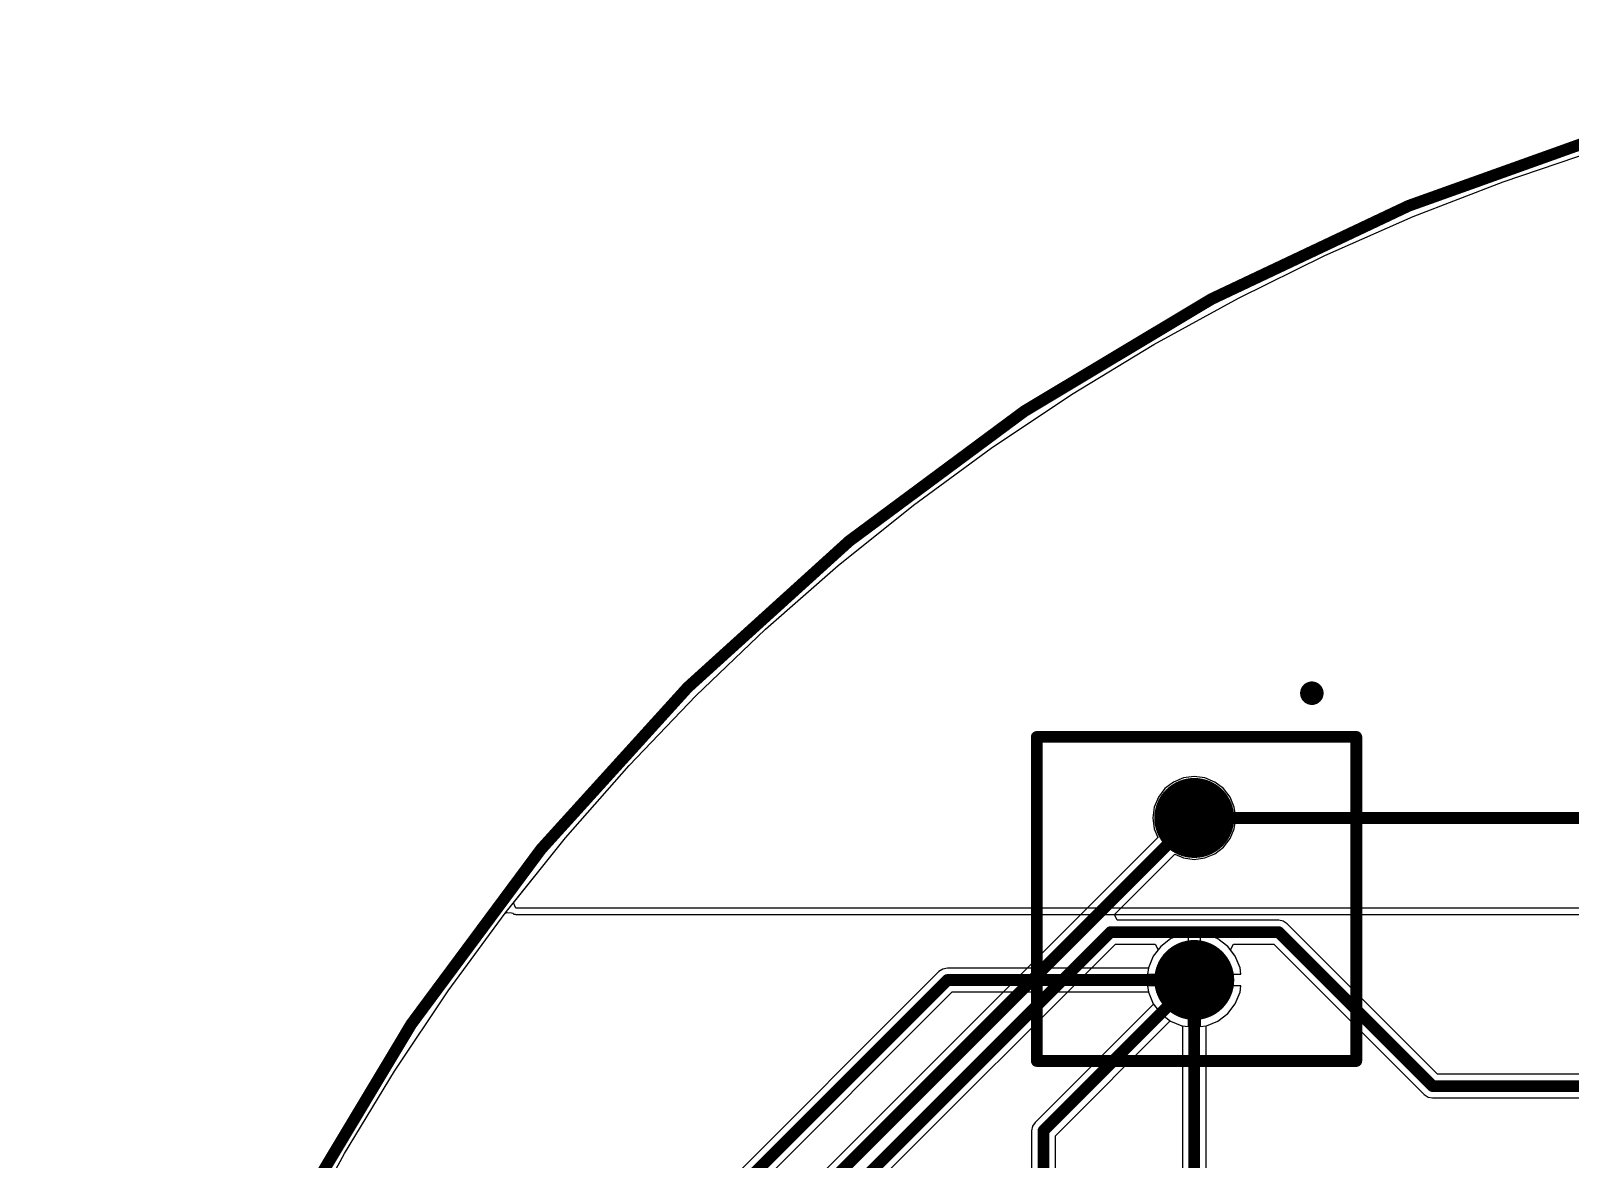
# Model space of a CAD drawing. Header units: millimetres. Extents: x 60.3 to 156.5, y 68.2 to 164.5.
# Drawn here: x 60.27 to 93.52, y 140.08 to 164.45 of the extents above; entities that cross this region are included whole.
import ezdxf

# ---------------------------------------------------------------- set-up
doc = ezdxf.new("R2010")
doc.units = ezdxf.units.MM
for name, color, linetype in [('BottomLayer', 5, 'Continuous'), ('BottomSolder', 6, 'Continuous'), ('KeepOutLayer', 6, 'Continuous'), ('MultiLayer', 9, 'Continuous'), ('PadHoleLayer', 156, 'Continuous'), ('TopLayer', 1, 'Continuous'), ('TopOverlay', 2, 'Continuous'), ('TopSolder', 216, 'Continuous')]:
    doc.layers.add(name, color=color, linetype=linetype)

# ---------------------------------------------------------------- blocks, each defined once
blk = doc.blocks.new('350_2_27')
at = {"layer": 'BottomLayer', "const_width": 0.762}
for points in [[(-2.131, 0, 1), (-1.369, 0, 1)], [(1.369, 0, 1), (2.131, 0, 1)]]:
    blk.add_lwpolyline(points, format="xyb", close=True, dxfattribs=at)
at = {"layer": 'BottomSolder', "const_width": 0.864}
for points in [[(-2.182, 0, 1), (-1.318, 0, 1)], [(1.318, 0, 1), (2.182, 0, 1)]]:
    blk.add_lwpolyline(points, format="xyb", close=True, dxfattribs=at)
at = {"layer": 'MultiLayer', "const_width": 0.762}
for points in [[(-2.131, 0, 1), (-1.369, 0, 1)], [(1.369, 0, 1), (2.131, 0, 1)]]:
    blk.add_lwpolyline(points, format="xyb", close=True, dxfattribs=at)
at = {"layer": 'PadHoleLayer', "const_width": 0.5}
for points in [[(-2, 0, 1), (-1.5, 0, 1)], [(1.5, 0, 1), (2, 0, 1)]]:
    blk.add_lwpolyline(points, format="xyb", close=True, dxfattribs=at)
at = {"layer": 'TopLayer', "const_width": 0.762}
for points in [[(-2.131, 0, 1), (-1.369, 0, 1)], [(1.369, 0, 1), (2.131, 0, 1)]]:
    blk.add_lwpolyline(points, format="xyb", close=True, dxfattribs=at)
at = {"layer": 'TopOverlay', "const_width": 0.254}
for points in [[(3.5, 3.5), (-3.5, 3.5)], [(-3.5, -3.4), (-3.5, 3.5)], [(3.5, -3.4), (3.5, 3.5)], [(3.5, -3.4), (-3.5, -3.4)]]:
    blk.add_lwpolyline(points, dxfattribs=at)
at = {"layer": 'TopOverlay'}
for points, const_width in [([(-3.564, 3.5, 1), (-3.437, 3.5, 1)], 0.127), ([(-3.564, 3.5, 1), (-3.437, 3.5, 1)], 0.127), ([(3.436, 3.5, 1), (3.563, 3.5, 1)], 0.127), ([(3.436, 3.5, 1), (3.563, 3.5, 1)], 0.127), ([(-4.318, 2.54, 1), (-4.572, 2.54, 1)], 0.254), ([(-4.636, 2.54, 1), (-4.508, 2.54, 1)], 0.127), ([(-4.381, 2.54, 1), (-4.255, 2.54, 1)], 0.127), ([(-3.564, -3.4, 1), (-3.437, -3.4, 1)], 0.127), ([(-3.564, -3.4, 1), (-3.437, -3.4, 1)], 0.127), ([(3.436, -3.4, 1), (3.563, -3.4, 1)], 0.127), ([(3.436, -3.4, 1), (3.563, -3.4, 1)], 0.127)]:
    blk.add_lwpolyline(points, format="xyb", close=True, dxfattribs=dict(at, const_width=const_width))
at = {"layer": 'TopSolder', "const_width": 0.864}
for points in [[(-2.182, 0, 1), (-1.318, 0, 1)], [(1.318, 0, 1), (2.182, 0, 1)]]:
    blk.add_lwpolyline(points, format="xyb", close=True, dxfattribs=at)

msp = doc.modelspace()

# ---------------------------------------------------------------- linework, layer by layer
at = {"layer": 'BottomLayer'}
for p, q in [((92.07, 161.194), (94.042, 161.864)), ((90.128, 160.439), (92.07, 161.194)), ((88.221, 159.6), (90.128, 160.439)), ((86.353, 158.679), (88.221, 159.6)), ((84.527, 157.677), (86.353, 158.679)), ((82.746, 156.596), (84.527, 157.677)), ((81.014, 155.439), (82.746, 156.596)), ((79.334, 154.207), (81.014, 155.439)), ((77.709, 152.903), (79.334, 154.207)), ((76.143, 151.53), (77.709, 152.903)), ((74.638, 150.089), (76.143, 151.53)), ((73.197, 148.584), (74.638, 150.089)), ((71.824, 147.018), (73.197, 148.584)), ((70.698, 145.615), (71.824, 147.018)), ((69.288, 143.713), (70.52, 145.393)), ((70.52, 145.393), (70.522, 145.396)), ((70.522, 145.396), (70.564, 145.406)), ((70.564, 145.406), (70.657, 145.404)), ((70.657, 145.404), (70.685, 145.393)), ((70.685, 145.393), (70.708, 145.372)), ((70.752, 145.5), (70.698, 145.615)), ((70.708, 145.372), (70.731, 145.374)), ((70.731, 145.374), (70.752, 145.365)), ((105.706, 145.5), (70.752, 145.5)), ((70.752, 145.365), (105.519, 145.365)), ((85.273, 144.958), (85.135, 144.94)), ((85.273, 143.95), (85.273, 144.958)), ((85.665, 144.94), (85.527, 144.958)), ((85.527, 144.958), (85.527, 144.077)), ((84.675, 144.675), (84.513, 144.462)), ((84.888, 144.838), (84.675, 144.675)), ((85.135, 144.94), (84.888, 144.838)), ((85.912, 144.838), (85.665, 144.94)), ((86.125, 144.675), (85.912, 144.838)), ((86.287, 144.462), (86.125, 144.675)), ((84.513, 144.462), (84.41, 144.215)), ((86.39, 144.215), (86.287, 144.462)), ((79.887, 144.132), (70.378, 134.623)), ((79.971, 144.187), (79.887, 144.132)), ((80.069, 144.207), (79.971, 144.187)), ((84.409, 144.207), (80.069, 144.207)), ((80.069, 144.207), (80.069, 144.207)), ((84.41, 144.215), (84.409, 144.207)), ((85.527, 144.077), (86.408, 144.077)), ((86.408, 144.077), (86.39, 144.215)), ((68.131, 141.981), (69.288, 143.713)), ((70.817, 134.335), (80.175, 143.693)), ((80.175, 143.693), (84.409, 143.693)), ((84.409, 143.693), (84.41, 143.685)), ((84.41, 143.685), (84.513, 143.438)), ((85.273, 142.942), (85.273, 143.95)), ((86.408, 143.823), (85.527, 143.823)), ((85.527, 143.823), (85.527, 142.942)), ((86.287, 143.438), (86.39, 143.685)), ((86.39, 143.685), (86.408, 143.823)), ((84.513, 143.438), (84.675, 143.225)), ((86.125, 143.225), (86.287, 143.438)), ((84.675, 143.225), (84.888, 143.063)), ((84.888, 143.063), (85.135, 142.96)), ((85.665, 142.96), (85.912, 143.063)), ((85.912, 143.063), (86.125, 143.225)), ((85.135, 142.96), (85.273, 142.942)), ((85.527, 142.942), (85.665, 142.96)), ((67.05, 140.2), (68.131, 141.981)), ((66.048, 138.374), (67.05, 140.2))]:
    msp.add_line(p, q, dxfattribs=at)
at = {"layer": 'BottomLayer', "const_width": 0.254}
for points in [[(85.4, 147.45), (101.743, 147.45)], [(70.56, 134.441), (80.069, 143.95)], [(80.069, 143.95), (85.4, 143.95)]]:
    msp.add_lwpolyline(points, dxfattribs=at)
at = {"layer": 'BottomLayer', "const_width": 0.127}
for points in [[(85.336, 147.45, 1), (85.463, 147.45, 1)], [(80.006, 143.95, 1), (80.133, 143.95, 1)], [(80.006, 143.95, 1), (80.133, 143.95, 1)], [(85.336, 143.95, 1), (85.463, 143.95, 1)]]:
    msp.add_lwpolyline(points, format="xyb", close=True, dxfattribs=at)
at = {"layer": 'KeepOutLayer', "const_width": 0.254}
msp.add_lwpolyline([(156.4, 116.327, 1), (60.4, 116.327, 1)], format="xyb", close=True, dxfattribs=at)
at = {"layer": 'TopLayer'}
for p, q in [((92.07, 161.194), (94.042, 161.864)), ((90.128, 160.439), (92.07, 161.194)), ((88.221, 159.6), (90.128, 160.439)), ((86.353, 158.679), (88.221, 159.6)), ((84.527, 157.677), (86.353, 158.679)), ((82.746, 156.596), (84.527, 157.677)), ((81.014, 155.439), (82.746, 156.596)), ((79.334, 154.207), (81.014, 155.439)), ((77.709, 152.903), (79.334, 154.207)), ((76.143, 151.53), (77.709, 152.903)), ((74.638, 150.089), (76.143, 151.53)), ((73.197, 148.584), (74.638, 150.089)), ((71.824, 147.018), (73.197, 148.584)), ((85.168, 148.314), (84.953, 148.225)), ((85.4, 148.345), (85.168, 148.314)), ((85.632, 148.314), (85.4, 148.345)), ((85.847, 148.225), (85.632, 148.314)), ((84.767, 148.083), (84.625, 147.897)), ((84.953, 148.225), (84.767, 148.083)), ((86.033, 148.083), (85.847, 148.225)), ((86.175, 147.897), (86.033, 148.083)), ((84.536, 147.682), (84.505, 147.45)), ((84.625, 147.897), (84.536, 147.682)), ((86.264, 147.682), (86.175, 147.897)), ((86.295, 147.45), (86.264, 147.682)), ((84.505, 147.45), (84.536, 147.218)), ((86.264, 147.218), (86.295, 147.45)), ((70.52, 145.393), (71.824, 147.018)), ((84.615, 147.028), (74.418, 136.832)), ((84.536, 147.218), (84.615, 147.028)), ((86.033, 146.817), (86.175, 147.003)), ((86.175, 147.003), (86.264, 147.218)), ((83.68, 145.367), (84.978, 146.665)), ((84.978, 146.665), (85.168, 146.586)), ((85.632, 146.586), (85.847, 146.675)), ((85.847, 146.675), (86.033, 146.817)), ((85.168, 146.586), (85.4, 146.555)), ((85.4, 146.555), (85.632, 146.586)), ((69.288, 143.713), (70.52, 145.393)), ((83.733, 145.24), (83.68, 145.367)), ((87.224, 145.24), (83.733, 145.24)), ((87.322, 145.221), (87.224, 145.24)), ((87.405, 145.165), (87.322, 145.221)), ((90.655, 141.915), (87.405, 145.165)), ((78.565, 139.594), (83.698, 144.726)), ((83.698, 144.726), (84.555, 144.726)), ((84.555, 144.726), (84.618, 144.599)), ((86.182, 144.599), (86.245, 144.726)), ((86.245, 144.726), (87.117, 144.726)), ((87.117, 144.726), (90.367, 141.476)), ((84.513, 144.462), (84.41, 144.215)), ((84.618, 144.599), (84.513, 144.462)), ((86.287, 144.462), (86.182, 144.599)), ((86.39, 144.215), (86.287, 144.462)), ((84.41, 144.215), (84.392, 144.077)), ((84.392, 144.077), (85.4, 144.077)), ((85.4, 144.077), (86.408, 144.077)), ((86.408, 144.077), (86.39, 144.215)), ((68.131, 141.981), (69.288, 143.713)), ((85.4, 143.823), (84.392, 143.823)), ((84.392, 143.823), (84.41, 143.685)), ((84.41, 143.685), (84.513, 143.438)), ((86.408, 143.823), (85.4, 143.823)), ((86.287, 143.438), (86.39, 143.685)), ((86.39, 143.685), (86.408, 143.823)), ((84.518, 143.431), (81.962, 140.875)), ((84.513, 143.438), (84.518, 143.431)), ((86.125, 143.225), (86.287, 143.438)), ((82.401, 140.587), (84.881, 143.068)), ((84.881, 143.068), (84.888, 143.063)), ((84.888, 143.063), (85.135, 142.96)), ((85.665, 142.96), (85.912, 143.063)), ((85.912, 143.063), (86.125, 143.225)), ((85.135, 142.96), (85.143, 142.959)), ((85.143, 142.959), (85.143, 139.553)), ((85.657, 142.959), (85.665, 142.96)), ((85.657, 139.659), (85.657, 142.959)), ((67.05, 140.2), (68.131, 141.981)), ((106.132, 141.915), (90.655, 141.915)), ((90.367, 141.476), (90.451, 141.42)), ((90.451, 141.42), (90.549, 141.401)), ((90.549, 141.401), (90.549, 141.401)), ((90.549, 141.401), (112.005, 141.401)), ((81.906, 140.792), (81.887, 140.694)), ((81.887, 140.694), (81.887, 122.533)), ((81.962, 140.875), (81.906, 140.792)), ((82.401, 128.141), (82.401, 140.587)), ((66.048, 138.374), (67.05, 140.2))]:
    msp.add_line(p, q, dxfattribs=at)
at = {"layer": 'TopLayer', "const_width": 0.254}
for points in [[(74.6, 136.65), (85.4, 147.45)], [(78.308, 139.7), (83.591, 144.983)], [(83.591, 144.983), (87.224, 144.983)], [(87.224, 144.983), (90.549, 141.658)], [(82.144, 140.694), (85.4, 143.95)], [(85.4, 139.553), (85.4, 143.95)], [(90.549, 141.658), (112.111, 141.658)], [(82.144, 122.276), (82.144, 140.694)]]:
    msp.add_lwpolyline(points, dxfattribs=at)
at = {"layer": 'TopLayer', "const_width": 0.127}
for points in [[(85.336, 147.45, 1), (85.463, 147.45, 1)], [(83.528, 144.983, 1), (83.655, 144.983, 1)], [(83.528, 144.983, 1), (83.655, 144.983, 1)], [(87.16, 144.983, 1), (87.287, 144.983, 1)], [(87.16, 144.983, 1), (87.287, 144.983, 1)], [(85.336, 143.95, 1), (85.463, 143.95, 1)], [(85.336, 143.95, 1), (85.463, 143.95, 1)], [(90.486, 141.658, 1), (90.613, 141.658, 1)], [(90.486, 141.658, 1), (90.613, 141.658, 1)], [(82.08, 140.694, 1), (82.207, 140.694, 1)], [(82.08, 140.694, 1), (82.207, 140.694, 1)]]:
    msp.add_lwpolyline(points, format="xyb", close=True, dxfattribs=at)

# ---------------------------------------------------------------- block references
at = {"rotation": 270}
msp.add_blockref('350_2_27', (85.4, 145.7), dxfattribs=at)

doc.saveas('drawing.dxf')
